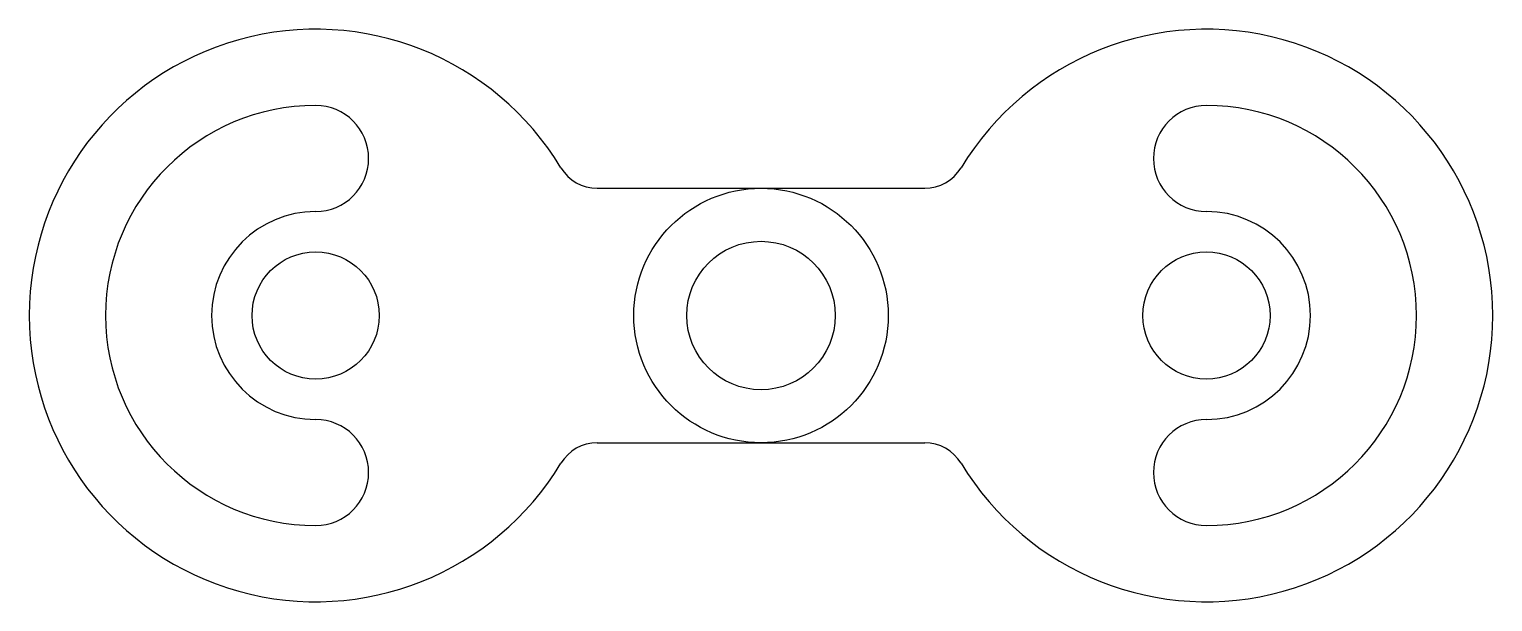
# Model space of a CAD drawing. Header units: metres. Extents: x 35 to 173, y 23 to 167.
# Drawn here: x 35.4 to 173.4, y 23.1 to 77.1 of the extents above; entities outside this region: 1.
import ezdxf

# ---------------------------------------------------------------- set-up
doc = ezdxf.new("R2010")
doc.units = ezdxf.units.M
doc.header["$MEASUREMENT"] = 0

msp = doc.modelspace()

# ---------------------------------------------------------------- linework, layer by layer
for p, q in [((86.62, 166.81), (122.25, 166.81)), ((88.99, 62.06), (119.88, 62.06)), ((88.99, 38.06), (119.88, 38.06))]:
    msp.add_line(p, q)
for centre, radius in [((104.44, 50.06), 12), ((104.44, 50.06), 7), ((62.44, 50.06), 6), ((146.44, 50.06), 6)]:
    msp.add_circle(centre, radius)
for centre, radius, start, end in [((62.44, 50.06), 27, 31.073, 328.927), ((146.44, 50.06), 27, 211.073, 148.927), ((62.44, 50.06), 19.81, 90, 270), ((62.44, 64.87), 5, 270, 90), ((146.44, 64.87), 5, 90, 270), ((146.44, 50.06), 19.81, 270, 90), ((88.99, 66.06), 4, 211.073, 270), ((119.88, 66.06), 4, 270, 328.927), ((62.44, 50.06), 9.81, 90, 270), ((146.44, 50.06), 9.81, 270, 90), ((62.44, 35.25), 5, 270, 90), ((146.44, 35.25), 5, 90, 270), ((88.99, 34.06), 4, 90, 148.927), ((119.88, 34.06), 4, 31.073, 90)]:
    msp.add_arc(centre, radius, start, end)

doc.saveas('drawing.dxf')
